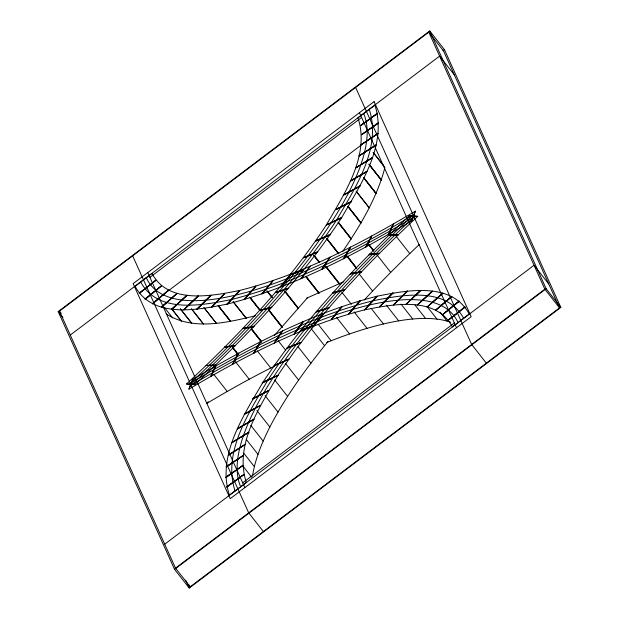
<?xml version="1.0" encoding="UTF-8"?>
<svg xmlns="http://www.w3.org/2000/svg" width="619" height="619" viewBox="0 0 619 619"><rect width="100%" height="100%" fill="white"/><g stroke="black" fill="none" stroke-linecap="round" stroke-linejoin="round"><path stroke-width="0.93" d="M229.456 495.301C216.526 455.46 243.716 415.651 262.719 382.581C303.589 320.394 355.399 266.278 409.538 215.574L417.724 216.341C366.2 264.592 316.889 316.1 278.001 375.276C259.918 406.745 234.044 444.635 246.347 482.541L229.386 495.099M374.859 105.006C387.788 144.846 360.598 184.655 341.595 217.726C300.726 279.912 248.915 334.028 194.776 384.739L186.59 383.966C238.114 335.715 287.425 284.206 326.314 225.03C344.396 193.561 370.27 155.679 357.968 117.765L374.921 105.207M342.717 251.43C360.165 225.773 376.569 198.622 384.685 168.414M469.187 313.98L452.404 326.909C435.73 295.704 392.825 304.238 364.614 309.856C301.948 325.741 244.281 356.49 188.934 389.15L192.432 379.555C250.594 345.232 311.195 312.928 377.041 296.23C406.691 290.326 451.777 281.359 469.295 314.15M135.128 286.326L151.91 273.397C168.585 304.602 211.489 296.068 239.7 290.45C302.366 274.565 360.034 243.824 415.38 211.156L411.883 220.751C353.72 255.074 293.12 287.378 227.274 304.076C197.623 309.98 152.537 318.947 135.019 286.156M188.934 389.15L192.996 379.223M216.178 365.643L211.002 376.197L215.064 366.278M389.25 234.028L393.313 224.109L388.136 234.671M411.318 221.084L415.38 211.156M211.002 376.197L215.629 365.945M388.686 234.361L393.313 224.109M238.919 353.031L232.659 364.173L237.828 353.611M366.487 246.695L371.655 236.133L365.396 247.283M232.659 364.173L238.377 353.31M365.937 246.996L371.655 236.133M261.117 341.44L253.798 353.124L260.057 341.982M344.257 258.332L350.516 247.182L343.197 258.866M253.798 353.124L260.591 341.696M343.723 258.61L350.516 247.182M282.666 330.941L274.325 343.104L281.645 331.42M322.669 268.886L329.989 257.202L321.648 269.366M322.151 269.141L329.989 257.202M274.325 343.104L282.163 331.165M301.824 278.31L310.173 266.155L300.842 278.736M303.472 321.571L294.141 334.159L302.49 321.996M301.321 278.542L310.173 266.155M294.141 334.159L302.993 321.764M281.815 286.574L291.147 273.985L280.871 286.937M323.443 313.369L313.168 326.329L322.499 313.74M281.328 286.767L291.147 273.985M313.168 326.329L322.986 313.539M262.727 293.615L273.002 280.662L261.829 293.924M342.485 306.382L331.312 319.644L341.587 306.691M262.27 293.785L273.002 280.662M331.312 319.644L342.044 306.521M274.418 335.498L307.511 297.7M244.66 299.426L255.825 286.164L243.809 299.673M360.506 300.633L348.482 314.15L359.654 300.88M244.219 299.565L255.825 286.164M348.482 314.15L360.096 300.741M227.684 303.968L239.7 290.45L226.887 304.153M377.428 296.153L364.614 309.856L376.631 296.339M227.274 304.076L239.7 290.45M364.614 309.856L377.041 296.23M211.876 307.217L224.689 293.514L211.149 307.341M393.166 292.965L379.625 306.792L392.438 293.089M211.497 307.295L224.689 293.514M379.625 306.792L392.817 293.011M197.322 309.167L210.862 295.34L196.649 309.229M407.666 291.077L393.452 304.966L406.993 291.139M196.974 309.214L210.862 295.34M393.452 304.966L407.341 291.092M184.075 309.802L198.289 295.921L183.472 309.802M420.843 290.504L406.018 304.393L420.231 290.504M183.758 309.817L198.289 295.921M406.018 304.393L420.556 290.489M192.045 384.476C245.31 334.593 296.292 281.343 336.504 220.163C355.198 187.627 381.946 148.452 369.226 109.261M206.901 403.015L208.27 401.716M412.269 215.83C359.005 265.713 308.022 318.963 267.81 380.151C249.117 412.68 222.368 451.855 235.081 491.053M172.206 309.129L187.031 295.24L171.672 309.059M432.642 291.247L417.283 305.066L432.108 291.178M171.92 309.105L187.031 295.24M417.283 305.066L432.395 291.201M161.768 307.14L177.127 293.321L161.296 307.009M443.018 293.298L427.187 306.993L442.546 293.174M161.513 307.086L177.127 293.321M427.187 306.993L442.802 293.22M152.8 303.844L168.623 290.156L152.406 303.65M451.909 296.656L435.691 310.15L451.514 296.462M152.584 303.767L168.623 290.156M435.691 310.15L451.731 296.547M145.349 299.263L161.567 285.769L145.024 299.008M459.283 301.298L442.747 314.545L458.965 301.043M145.171 299.155L161.567 285.769M442.747 314.545L459.143 301.159M139.445 293.414L155.988 280.175L139.205 293.104M465.109 307.202L448.326 320.131L464.869 306.892M139.306 293.274L155.988 280.175M448.326 320.131L465.008 307.032M58.178 311.605L429.756 30.95L444.442 49.644L560.822 307.395L189.244 588.05L174.558 569.356L58.178 311.605L62.875 317.593M428.797 32.173L59.47 311.125L175.517 568.141L190.203 586.827L559.53 307.875L443.483 50.859L428.797 32.173L544.844 289.181L559.53 307.875M442.902 50.804L444.442 49.644M70.28 335.057L439.606 56.105L454.292 74.798M149.93 277.366L361.612 117.478M168.182 290.899L361.039 145.225M242.694 482.828L454.385 322.94M164.708 544.202L534.035 265.249L548.72 283.943M175.517 568.141L544.844 289.181M174.558 569.356L546.136 288.702L429.756 30.95M377.575 113.556L360.529 125.68L377.482 113.13M226.833 487.176L243.785 474.626L226.74 486.751M360.529 125.68L377.544 113.331M226.771 486.975L243.785 474.626M378.611 123.08L361.55 134.718L378.596 122.593M225.718 477.713L242.764 465.589L225.703 477.234M361.55 134.718L378.627 122.817M225.687 477.489L242.764 465.589M378.031 133.719L361.039 144.823L378.101 133.186M226.214 467.128L243.275 455.483L226.283 466.587M361.039 144.823L378.085 133.441M226.229 466.865L243.275 455.483M375.841 145.442L358.989 155.949L375.988 144.854M228.326 455.46L245.317 444.357L228.473 454.864M358.989 155.949L375.934 145.132M228.38 455.174L245.317 444.357M372.05 158.178L355.422 168.051L372.274 157.543M232.04 442.763L248.892 432.255L232.264 442.128M355.422 168.051L372.181 157.853M232.133 442.453L248.892 432.255M366.68 171.889L350.339 181.073L366.974 171.2M237.34 429.106L253.976 419.233L237.634 428.425M413.043 217.555C355.824 251.322 296.207 283.107 231.413 299.534C202.251 305.345 157.884 314.166 140.652 281.908M191.263 382.751C248.49 348.984 308.107 317.199 372.901 300.772C402.064 294.961 446.431 286.14 463.662 318.406M350.339 181.073L366.843 171.533M237.472 428.774L253.976 419.233M359.74 186.489L343.777 194.954L360.111 185.762M244.203 414.544L260.537 405.352L244.575 413.817M343.777 194.954L359.941 186.118M244.366 414.188L260.537 405.352M351.275 201.933L335.753 209.624L351.716 201.167M252.591 399.139L268.561 390.682L253.039 398.381M335.753 209.624L351.515 201.539M252.8 398.768L268.561 390.682M341.324 218.136L326.314 225.03L341.835 217.331M262.479 382.975L278.001 375.276L262.99 382.178M306.482 298.234L343.8 281.73M326.314 225.03L341.595 217.726M262.719 382.581L278.001 375.276M329.919 235.027L315.497 241.093L330.507 234.191M273.807 366.115L288.818 359.213L274.395 365.287M315.497 241.093L330.229 234.601M274.085 365.705L288.818 359.213M317.129 252.529L303.356 257.736L317.779 251.67M286.535 348.636L300.958 342.57L287.185 347.777M303.356 257.736L317.47 252.095M286.845 348.218L300.958 342.57M303.008 270.565L289.947 274.89L303.72 269.683M300.594 330.623L314.367 325.416L301.306 329.741M289.947 274.89L303.38 270.116M300.935 330.19L314.367 325.416M287.611 289.05L275.323 292.47L288.384 288.144M315.93 312.162L328.991 307.836L316.704 311.256M275.323 292.47L288.013 288.593M316.301 311.713L328.991 307.836M271.021 307.898L259.562 310.405L271.849 306.978M332.465 293.329L344.752 289.901L333.293 292.408M166.178 313.918C192.795 330.933 226.755 322.692 255.353 315.767M259.562 310.405L271.447 307.434M332.867 292.872L344.752 289.901M350.13 274.209L361.589 271.702L351.012 273.281M253.303 327.025L242.725 328.604L254.185 326.097M350.555 273.745L361.589 271.702M242.725 328.604L253.759 326.561M368.839 254.896L379.416 253.326L369.767 253.96M234.547 346.346L224.898 346.988L235.475 345.41M369.288 254.432L379.416 253.326M224.898 346.988L235.027 345.874M388.508 235.475L398.156 234.841L389.475 234.539M214.839 365.767L206.158 365.465L215.807 364.831M388.98 235.011L398.156 234.841M206.158 365.465L215.335 365.295M409.043 216.039L417.724 216.341M186.59 383.966L195.271 384.267M546.136 288.702L560.822 307.395M373.242 152.382L383.215 165.188M373.195 152.576L384.941 167.532M368.978 164.136L381.312 179.843M368.947 164.244L381.281 179.943M369.489 165.103L381.242 180.052M363.732 177.591L376.073 193.298M363.693 177.707L376.027 193.407M363.639 177.823L375.973 193.523M396.276 236.388L409.786 253.589M356.32 191.302L369.241 207.752M356.25 191.433L369.172 207.876M486.341 363.152L471.655 344.466L355.608 87.449M440.032 312.123L447.08 321.091M427.017 306.428L437.006 319.133M348.095 206.351L361.016 222.801M348.025 206.475L360.947 222.925M347.948 206.607L360.869 223.057M369.203 244.768L373.899 250.757M376.043 253.689L390.728 272.383M369.017 244.876L373.714 250.857M367.663 243.468L373.536 250.95M414.978 304.989L425.555 318.452M338.345 222.275L351.267 238.725M338.26 222.399L351.19 238.849M338.175 222.538L351.097 238.988M401.019 304.084L412.765 319.033M386.372 305.19L398.706 320.89M347.336 256.204L356.737 268.166M345.99 254.804L356.559 268.259M345.812 254.889L356.389 268.344M359.09 273.884L372.599 291.077M327.172 238.872L338.926 253.829M326.492 238.261L338.245 253.217M326.391 238.4L338.144 253.357M371.106 308.308L383.447 324.008M326.112 266.572L339.622 283.765M325.942 266.657L339.452 283.85M325.772 266.735L339.282 283.928M314.042 255.33L319.334 262.054M313.941 255.469L319.226 262.201M313.825 255.616L319.118 262.34M341.967 292.392L351.368 304.355M354.114 311.922L367.044 328.372M306.204 276.577L319.125 293.027M306.034 276.654L318.955 293.104M305.871 276.716L318.793 293.166M336.651 317.516L349.573 333.966M318.205 324.31L331.126 340.752M285.08 291.232L298.59 308.432M284.957 291.379L298.466 308.579M284.825 291.534L298.335 308.726M311.063 328.503L324.58 345.704M267.764 291.603L271.873 296.834M267.021 290.907L272.306 297.638M266.874 290.953L272.159 297.685M298.018 346.694L310.939 363.144M268.793 309.771L282.303 326.964M268.661 309.918L282.171 327.118M268.514 310.073L282.032 327.273M249.999 297.29L260.568 310.753M249.852 297.337L260.429 310.8M249.712 297.375L259.701 310.088M278.109 340.62L285.746 350.339M285.668 363.624L298.59 380.074M233.309 301.739L246.238 318.189M233.046 301.801L246.099 318.228M251.399 328.581L261.38 341.293M251.252 328.735L261.241 341.448M251.105 328.89L261.675 342.353M257.233 350.811L270.751 368.003M218.368 305.67L230.709 321.369M218.244 305.693L230.578 321.393M218.128 305.709L230.461 321.408M274.666 379.958L287.595 396.408M204.657 308.316L216.402 323.265M203.844 307.589L216.286 323.28M232.976 347.584L238.261 354.316M232.821 347.739L238.114 354.47M232.667 347.901L237.951 354.625M265.071 395.618L277.993 412.068M234.562 360.552L249.248 379.246M191.65 308.92L203.396 323.876M191.449 308.92L203.287 323.876M180.485 308.974L191.743 323.188M180.4 308.958L191.557 323.164M256.908 410.544L269.838 426.994M181.491 321.207L171.417 308.479L181.328 321.16M164.329 307.411L172.686 317.949M213.717 374.278L227.227 391.471M250.819 425.408L263.16 441.107M246.246 439.397L257.991 454.346M243.785 453.201L254.363 466.656M242.292 465.264L251.693 477.226M263.392 531.551L248.706 512.857L132.659 255.848M60.058 311.875L61.235 313.369M359.453 112.689L456.543 327.73M147.763 272.584L244.861 487.617M189.406 585.071L190.203 586.827M185.669 580.135L189.244 588.05M414.212 214.36A424.495 118.02 -38.2 0 1 146.285 277.652M252.521 476.158A424.495 118.02 -38.2 0 1 328.039 341.448M364.227 300.022A424.495 118.02 -38.2 0 1 419.287 244.505M240.714 486.797A424.495 118.02 -38.2 0 1 414.993 216.085M206.46 403.634A424.495 118.02 -38.2 0 1 274.132 366.309M326.809 342.462A424.495 118.02 -38.2 0 1 450.709 322.228M190.103 385.947A424.495 118.02 -38.2 0 1 458.029 322.654M363.601 113.509A424.495 118.02 -38.2 0 1 189.321 384.221M374.093 101.632L133.131 283.634L230.222 498.674L471.183 316.673L374.093 101.632"/></g></svg>
